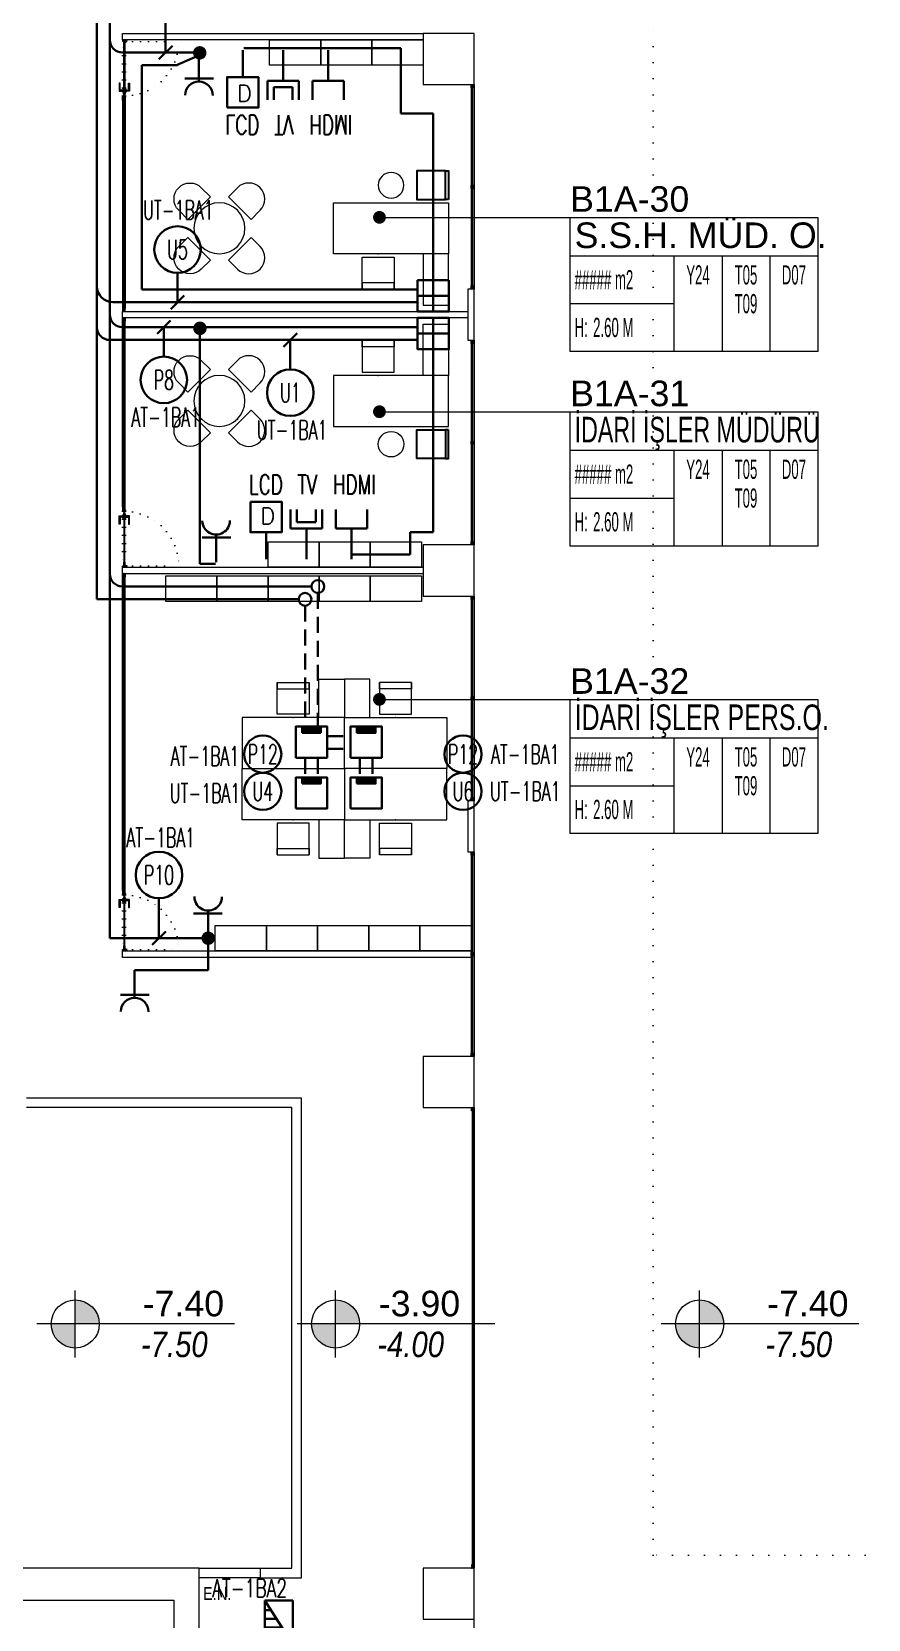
# Model space of a CAD drawing. Header units: metres. Extents: x -13194 to 152406, y -14653 to 29421.
# Drawn here: x 84948 to 86256, y 3200 to 5683 of the extents above; entities that cross this region are included whole.
import ezdxf
from ezdxf.enums import TextEntityAlignment as Align

# ---------------------------------------------------------------- set-up
doc = ezdxf.new("R2010")
doc.units = ezdxf.units.M
doc.header["$LTSCALE"] = 100
doc.header["$MEASUREMENT"] = 0
for name, pattern in [('DASHDOT', [1, 0.5, -0.25, 0, -0.25]), ('DOT2', [0.125, 0, -0.125]), ('DOT5', [0.75, 0, -0.75]), ('HIDDEN', [0.375, 0.25, -0.125])]:
    doc.linetypes.add(name, pattern=pattern)
doc.layers.get('0').update_dxf_attribs({"color": 9, "lineweight": 9})
for name, color, linetype, lineweight in [('0 @ 1', 9, 'Continuous', 9), ('00', 9, 'Continuous', 9), ('01', 9, 'Continuous', 9), ('05', 9, 'Continuous', 9), ('05S', 9, 'Continuous', 9), ('06C', 9, 'Continuous', 9), ('06D', 9, 'Continuous', 9), ('07K', 9, 'Continuous', 9), ('10', 9, 'Continuous', 9), ('11', 9, 'Continuous', 9), ('15', 9, 'Continuous', 9), ('20', 9, 'DOT2', 9), ('21', 9, 'Continuous', 9), ('21_mahal200', 9, 'Continuous', 9), ('E-AYDINLATMA VE PRİZ PANOSU', 7, 'Continuous', 30), ('E-DATA LCD EKRAN', 7, 'Continuous', 30), ('E-DATA PRİZİ (RJ45)', 7, 'Continuous', 30), ('E-DUVARA MONTE PRİZ KUTUSU', 7, 'Continuous', 30), ('E-DÖŞEME (ŞAP İÇİ) PRİZ KUTUSU', 7, 'Continuous', 30), ('E-KABLO', 7, 'Continuous', 30), ('E-LINYE', 7, 'Continuous', 30), ('E-PRİZ', 7, 'Continuous', 30), ('E-UPS PANOSU', 7, 'Continuous', 30), ('E-YAZI', 7, 'Continuous', 30)]:
    doc.layers.add(name, color=color, linetype=linetype, lineweight=lineweight)
doc.styles.add('Arial', font='arial.ttf', dxfattribs={"height": 2.5})
doc.styles.add('E-YAZI', font='txttw.shx')
doc.styles.add('MuuM_TEXT-ITALIC', font='ARIALNI.TTF')
doc.styles.add('MuuM_TEXT-STANDART', font='ARIALN.TTF')
doc.dimstyles.new('MuuM_DIM200', dxfattribs={"dimscale": 20, "dimtxt": 2, "dimasz": 1, "dimexe": 1, "dimexo": 1, "dimgap": 1, "dimtad": 1, "dimdec": 1, "dimrnd": 0.5, "dimdsep": 46, "dimtxsty": 'MuuM_TEXT-STANDART', "dimblk": 'ARCHTICK', "dimcen": 0, "dimdle": 0.15, "dimclrd": 256, "dimclre": 256, "dimclrt": 256, "dimadec": 0, "dimazin": 0, "dimtfac": 5, "dimtdec": 1, "dimtix": 1, "dimtmove": 2, "dimatfit": 3, "dimldrblk": 'DOT', "dimfxl": 3, "dimfxlon": 1, "dimtolj": 1, "dimlwd": -1, "dimlwe": -1, "dimarcsym": 0})
pattern_1 = [(225, (-604.72494, -2171.82614), (-0.0883883476, 0.0883883476), []), (135, (-604.72494, -2171.82614), (0.0883883476, 0.0883883476), [])]

# ---------------------------------------------------------------- blocks, each defined once
blk = doc.blocks.new('10_DUVARA MONTE PRİZ KUTUSU')
at = {"layer": 'E-DUVARA MONTE PRİZ KUTUSU', "color": 4}
for p, q in [((24.5, 0), (-24.5, 0)), ((0, 24.5), (0, -24.5))]:
    blk.add_line(p, q, dxfattribs=at)
blk.add_lwpolyline([(-24.5, -24.5), (24.5, -24.5), (24.5, 24.5), (-24.5, 24.5)], close=True, dxfattribs=at)
blk = doc.blocks.new('100_PRİZ')
at = {"layer": 'E-PRİZ', "color": 4}
for p, q in [((-1.22, 2.14), (1.28, 2.14)), ((0, 2.4), (0, 0))]:
    blk.add_line(p, q, dxfattribs=at)
blk.add_arc((0, 3.6), 1.2, 180.7551, 0.7551, dxfattribs=at)
blk = doc.blocks.new('10_DÖŞEME (ŞAP İÇİ) PRİZ KUTUSU')
at = {"layer": 'E-DÖŞEME (ŞAP İÇİ) PRİZ KUTUSU'}
blk.add_hatch(color=5, dxfattribs=at).paths.add_polyline_path([(0.73, 0.22), (0.73, 0.71), (-0.73, 0.71), (-0.73, 0.22)])
at = {"layer": 'E-DÖŞEME (ŞAP İÇİ) PRİZ KUTUSU', "color": 5}
for points in [[(1.22, 2.66), (1.22, 0.22), (-1.22, 0.22), (-1.22, 2.66)], [(0.73, 0.71), (0.73, 0.22), (-0.73, 0.22), (-0.73, 0.71)]]:
    blk.add_lwpolyline(points, close=True, dxfattribs=at)
blk = doc.blocks.new('100_UPS PANOSU')
at = {"layer": 'E-UPS PANOSU', "color": 4}
for p, q in [((-3.07, 3.95), (3.07, 3.95)), ((-3.07, 0), (-3.07, 3.95)), ((3.07, 0), (-3.07, 3.95)), ((-1.87, 0), (-1.87, 3.18)), ((-0.67, 0), (-0.67, 2.41)), ((3.07, 3.95), (3.07, 0)), ((3.07, 0), (-3.07, 0)), ((0.53, 0), (0.53, 1.63)), ((1.73, 0), (1.73, 0.86))]:
    blk.add_line(p, q, dxfattribs=at)
blk = doc.blocks.new('E-LCD+TV+HDMI')
at = {"layer": 'E-DATA PRİZİ (RJ45)', "color": 1}
for p, q in [((-24.6, 77.5), (-24.6, 48)), ((-14.7, 77.5), (-14.7, 57.8)), ((14.7, 77.5), (14.7, 57.8)), ((24.6, 77.5), (24.6, 48)), ((46.1, 77.5), (46.1, 48)), ((95.2, 77.5), (95.2, 48)), ((-14.7, 57.8), (14.7, 57.8)), ((-63, 0), (-63, 42)), ((-24.6, 48), (24.6, 48)), ((0, 48), (0, 0)), ((46.1, 48), (95.2, 48)), ((70.6, 48), (70.6, 0))]:
    blk.add_line(p, q, dxfattribs=at)
blk.add_lwpolyline([(-87.6, 89.6), (-38.5, 89.6), (-38.5, 42), (-87.6, 42)], close=True, dxfattribs=at)
at = {"layer": 'E-DATA PRİZİ (RJ45)', "color": 1, "style": 'E-YAZI'}
blk.add_text('D', height=25.6, dxfattribs=at).set_placement((-71.8, 54.6))
at = {"layer": 'E-YAZI', "color": 1, "style": 'E-YAZI', "width": 0.7}
for s, p in [('LCD', (-90, 101.6)), ('TV', (-14, 101.6)), ('HDMI', (41.2, 101.6))]:
    blk.add_text(s, height=30, dxfattribs=at).set_placement(p)
blk = doc.blocks.new('p-kolon_80x80')
blk.add_lwpolyline([(-40, -40), (40, -40), (40, 40), (-40, 40)], close=True)
blk = doc.blocks.new('1.Bod.Ara.Sitatik Elk')
at = {"layer": '01'}
blk.add_lwpolyline([(900, -5950), (900, -5950), (900, -5950), (900, -5400), (1170, -5400), (1170, -5950), (1170, -5950), (1170, -5950), (1210, -5950), (1210, -5350), (860, -5350), (860, -5950), (900, -5950)], dxfattribs=at)
for p in [(1600, -2990), (1600, -3790), (1600, -4590), (1600, -5390)]:
    blk.add_blockref('p-kolon_80x80', p, dxfattribs=at)
blk = doc.blocks.new('prf-10x10')
blk.add_lwpolyline([(-5, -5), (5, -5), (5, 5), (-5, 5)], close=True)
at = {"color": 255}
blk.add_solid([(-5, -5), (5, -5), (-5, 5), (5, 5)], dxfattribs=at)
at = {"layer": '10'}
blk.add_point((0, 0), dxfattribs=at)
blk = doc.blocks.new('p-dog-ser-315')
at = {"layer": '06D'}
for points in [[(-5, 315), (-5, 0)], [(0, 315), (0, 0)]]:
    blk.add_lwpolyline(points, dxfattribs=at)
at = {"layer": '15'}
blk.add_lwpolyline([(-2.5, 315), (-2.5, 0)], dxfattribs=at)
at = {"layer": '10', "xscale": -0.5, "yscale": 0.5, "rotation": 270}
for p in [(-2.5, 317.5), (-2.5, 160), (-2.5, 2.5)]:
    blk.add_blockref('prf-10x10', p, dxfattribs=at)
blk = doc.blocks.new('_ArchTick')
at = {"color": 0, "linetype": 'ByBlock', "const_width": 0.15}
blk.add_lwpolyline([(-0.5, -0.5), (0.5, 0.5)], dxfattribs=at)
blk = doc.blocks.new('_Dot')
at = {"color": 0, "linetype": 'ByBlock', "lineweight": -2}
blk.add_line((-0.5, 0), (-1, 0), dxfattribs=at)
at = {"color": 0, "linetype": 'ByBlock', "const_width": 0.5}
blk.add_lwpolyline([(-0.25, 0, 1), (0.25, 0, 1)], format="xyb", close=True, dxfattribs=at)
blk = doc.blocks.new('0_roomno2')
blk.add_lwpolyline([(19.38, -10.5), (0, -10.5), (0, 0), (19.38, 0)], close=True)
for points in [[(0, -3), (19.38, -3)], [(8.12, -3), (8.12, -10.5)], [(11.88, -3), (11.88, -10.5)], [(15.62, -3), (15.62, -10.5)], [(0, -6.75), (8.12, -6.75)]]:
    blk.add_lwpolyline(points)
at = {"style": 'MuuM_TEXT-STANDART', "width": 0.6}
blk.add_text('H:', height=1.5, dxfattribs=at).set_placement((0.35, -8.61), align=Align.MIDDLE_LEFT)
at = {"style": 'Arial'}
blk.add_attdef('ODANO', (0, 1.17), '', height=2, dxfattribs=at)
blk.add_attdef('MEKANADI', text='', height=2, dxfattribs=at).set_placement((0.35, -3), align=Align.BOTTOM_LEFT)
at = {"style": 'MuuM_TEXT-STANDART', "width": 0.6}
for tag, p in [('M2', (0.35, -4.88)), ('TEMIZTAVANYUKSEKLIGI', (1.8, -8.61))]:
    blk.add_attdef(tag, text='', height=1.5, dxfattribs=at).set_placement(p, align=Align.MIDDLE_LEFT)
for tag, p in [('YER01', (10, -4.5)), ('TAVAN01', (13.75, -4.5)), ('DUVAR01', (17.5, -4.5)), ('YER02', (10, -6.75)), ('TAVAN02', (13.75, -6.75)), ('DUVAR02', (17.5, -6.75)), ('YER03', (10, -9)), ('TAVAN03', (13.75, -9)), ('DUVAR03', (17.5, -9))]:
    blk.add_attdef(tag, text='', height=1.5, dxfattribs=at).set_placement(p, align=Align.MIDDLE_CENTER)
blk = doc.blocks.new('m-vw-sandalye-02')
at = {"lineweight": -3, "ltscale": 0.5}
for points in [[(-22.5, 0), (-22.5, -5), (22.5, -5), (22.5, 0)], [(-22.5, -5), (22.5, -5), (22.5, -50), (-22.5, -50)]]:
    blk.add_lwpolyline(points, close=True, dxfattribs=at)
blk = doc.blocks.new('p-sandalye-03')
for points in [[(-5, -25.1), (-5, 24.9), (-55, 24.9), (-55, -25.1), (-5, -25.1)], [(-55, 24.9), (-45, 24.9), (-45, -25.1), (-55, -25.1)]]:
    blk.add_lwpolyline(points)
blk.add_point((0, -0.1))
blk = doc.blocks.new('p-ofis modülü-02-s')
blk.add_lwpolyline([(-182, -2), (-102, -2), (-102, -182), (-182, -182)], close=True)
blk.add_lwpolyline([(-102, -2), (-102, -42), (-22, -42), (-22, -2), (-102, -2)])
at = {"xscale": -0.9999999999999998, "rotation": 359.9999999981877}
blk.add_blockref('p-sandalye-03', (-102, -112), dxfattribs=at)
blk = doc.blocks.new('gr-p-birim')
blk.add_lwpolyline([(-0.5, -0.5), (0.5, -0.5), (0.5, 0.5), (-0.5, 0.5)], close=True)
blk = doc.blocks.new('p-sandalye-01')
blk.add_lwpolyline([(-5, -25), (-5, -25), (-25, -25, -1), (-25, 25), (-5, 25), (-5, 25)], format="xyb", close=True)
blk.add_point((0, 0.1))
blk = doc.blocks.new('p-masa-yuvarlak-4lü')
blk.add_circle((0.1, 0.1), 39.9)
at = {"rotation": 270}
blk.add_blockref('p-sandalye-01', (0, 40), dxfattribs=at)
blk.add_blockref('p-sandalye-01', (-40, 0))
at = {"xscale": -1}
blk.add_blockref('p-sandalye-01', (40, 0), dxfattribs=at)
at = {"xscale": -1, "rotation": 270}
blk.add_blockref('p-sandalye-01', (0, -40), dxfattribs=at)
blk = doc.blocks.new('p-sehpa')
at = {"layer": '05'}
blk.add_circle((0, 0), 20, dxfattribs=at)
blk = doc.blocks.new('0_elevationtarget-p-bk')
h = blk.add_hatch(color=250)
h.paths.add_polyline_path([(1.88, 0, 0.414214), (0, 1.88), (0, 0)])
h.paths.add_polyline_path([(0, 0), (-1.88, 0, 0.414214), (0, -1.88)])
blk.add_line((0, -2.62), (0, 2.62))
blk.add_lwpolyline([(12.45, 0), (-3, 0)])
blk.add_circle((0, 0), 1.88)
at = {"style": 'Arial'}
blk.add_attdef('BITMISKOT', text='', height=2, dxfattribs=at).set_placement((4.5, 0), align=Align.BOTTOM_LEFT)
at = {"style": 'MuuM_TEXT-ITALIC'}
blk.add_attdef('FINISHINGFLOORLEVEL', text='', height=2, dxfattribs=at).set_placement((4.5, -0.59), align=Align.TOP_LEFT)
blk = doc.blocks.new('m-calisma unitesi 02')
at = {"ltscale": 0.5}
blk.add_lwpolyline([(-160, 140), (-160, 80), (-120, 80), (-120, 140)], close=True, dxfattribs=at)
blk.add_lwpolyline([(0, 80), (0, 0), (-160, 0), (-160, 80)], close=True)
at = {"linetype": 'DOT5'}
blk.add_lwpolyline([(-160, 80), (-160, 80)], dxfattribs=at)
at = {"rotation": 270}
blk.add_blockref('p-sandalye-03', (-80, 80), dxfattribs=at)
blk = doc.blocks.new('g-kapı kolu-p')
at = {"layer": '05S'}
h = blk.add_hatch(color=256, dxfattribs=at)
h.paths.add_polyline_path([(-1, 8.2), (11.8, 8.2), (11.8, 6.3), (0.9, 6.3), (0.9, 2.4), (-1, 2.4)])
h.paths.add_polyline_path([(-2.7, 2.4), (2.7, 2.4), (2.7, 1.5), (-2.7, 1.5)])
h.paths.add_polyline_path([(-5, 1.5), (5, 1.5), (5, 0.5), (-5, 0.5)])
h.paths.add_polyline_path([(-5, -0.5), (5, -0.5), (5, -1.5), (-5, -1.5)])
h.paths.add_polyline_path([(-2.7, -1.5), (2.7, -1.5), (2.7, -2.4), (-2.7, -2.4)])
h.paths.add_polyline_path([(-1, -2.4), (0.9, -2.4), (0.9, -6.3), (11.8, -6.3), (11.8, -8.2), (-1, -8.2)])
for points in [[(-5, 0.5), (5, 0.5), (5, 1.5), (-5, 1.5)], [(-2.7, 1.5), (2.7, 1.5), (2.7, 2.4), (-2.7, 2.4)], [(-5, -1.5), (5, -1.5), (5, -0.5), (-5, -0.5)], [(-2.7, -1.5), (2.7, -1.5), (2.7, -2.4), (-2.7, -2.4)]]:
    blk.add_lwpolyline(points, close=True)
for points in [[(11.8, 8.2), (-1, 8.2), (-1, 2.4), (0.9, 2.4), (0.9, 6.3), (11.8, 6.3), (11.8, 8.2)], [(11.8, -8.2), (-1, -8.2), (-1, -2.4), (0.9, -2.4), (0.9, -6.3), (11.8, -6.3), (11.8, -8.2)]]:
    blk.add_lwpolyline(points)
blk = doc.blocks.new('k-cambölme-kapı-p')
at = {"layer": '10'}
h = blk.add_hatch(dxfattribs=at)
h.set_pattern_fill('NET', color=256, angle=135, style=0)
h.set_pattern_definition([(135, (3753.7029, 560.85184), (-0.0883883476, -0.0883883476), []), (225, (3753.7029, 560.85184), (0.0883883476, -0.0883883476), [])])
h.paths.add_polyline_path([(2.1, -0.1), (2.1, 0), (2.1, 0), (2, 0.1), (2, 0.1), (2, 0.1), (2, 0.1), (2, -0.3), (1.9, -0.3), (1.9, -0.4), (1.9, -0.5), (1.7, -0.5), (1.8, -0.3), (1.7, -0.3), (1.5, -0.5), (1.4, -0.5), (1.6, -0.3), (1.6, -0.3), (1.5, -0.3), (1.3, -0.4), (1.3, -0.4), (1.3, -0.5), (1.3, -0.5), (1.3, -0.6), (1.3, -0.3), (1.3, -0.3), (1.2, -0.3), (1.2, -0.5), (1.2, -0.6), (1.2, -0.6), (1.3, -0.6), (3.5, -0.6), (3.5, -0.6), (3.4, -0.4), (3.4, -0.3), (3.4, -0.2), (3.4, -0.2), (3.4, -0.2), (2.7, -0.2), (2.7, -0.2), (2.9, -0.2, -1), (2.9, -0.2)])
h.paths.add_polyline_path([(2, -0.2), (2.1, -0.2), (2.1, -0.2), (2.1, -0.2), (2.1, -0.3), (2.9, -0.3), (2.9, -0.3), (2.6, -0.3), (2.5, -0.3), (2.5, -0.3), (2.5, -0.3), (2.5, -0.3), (2.5, -0.3), (2.4, -0.3), (2.4, -0.3), (2.1, -0.3), (2, -0.1), (2, -0.1), (2, -0.1)], flags=16)
h.paths.add_polyline_path([(2.4, -0.3), (2.5, -0.5), (2.1, -0.5), (2.1, -0.3)], flags=16)
h.paths.add_polyline_path([(2.6, -0.3), (2.9, -0.3), (2.9, -0.3), (3.3, -0.3, 0.166992), (3.3, -0.5), (2.7, -0.5), (2.6, -0.4)], flags=16)
h.paths.add_polyline_path([(3, -0.2), (3, -0.2), (3.3, -0.2, 0.10606), (3.3, -0.3), (3, -0.3)], flags=16)
h = blk.add_hatch(dxfattribs=at)
h.set_pattern_fill('NET', color=256, angle=135, style=0)
h.set_pattern_definition([(45, (474.94443, 2280.71206), (0.0883883476, -0.0883883476), []), (315, (474.94443, 2280.71206), (-0.0883883476, -0.0883883476), [])])
h.paths.add_polyline_path([(87.3, -0.2), (87.3, -0.2), (87.1, -0.2, 1), (87.1, -0.2), (87.9, -0.2), (87.9, 0), (87.9, 0), (88, 0.1), (88, 0.1), (88, 0.1), (88, -0.3), (88.1, -0.3), (88.1, -0.4), (88.1, -0.5), (88.3, -0.5), (88.2, -0.3), (88.3, -0.3), (88.5, -0.5), (88.6, -0.5), (88.4, -0.3), (88.4, -0.3), (88.5, -0.3), (88.7, -0.4), (88.7, -0.4), (88.7, -0.5), (88.7, -0.5), (88.7, -0.6), (88.7, -0.3), (88.7, -0.3), (88.8, -0.3), (88.8, -0.5), (88.8, -0.6), (88.8, -0.6), (88.7, -0.6), (86.5, -0.6), (86.5, -0.6), (86.6, -0.4), (86.6, -0.3), (86.6, -0.2), (86.6, -0.2), (86.6, -0.2)])
h.paths.add_polyline_path([(87.3, -0.5), (87.4, -0.4), (87.4, -0.3), (87.1, -0.3), (87.1, -0.3), (87, -0.3), (87, -0.3), (87, -0.2), (87, -0.2), (86.7, -0.2, -0.292264), (86.7, -0.5)], flags=16)
h.paths.add_polyline_path([(87.5, -0.5), (87.6, -0.5), (87.5, -0.4)], flags=16)
h.paths.add_polyline_path([(87.6, -0.4), (87.7, -0.5), (87.9, -0.5), (87.9, -0.3), (87.6, -0.3)], flags=16)
h.paths.add_polyline_path([(87.6, -0.5), (87.7, -0.6), (87.7, -0.5)], flags=16)
for points in [[(2, -0.3), (2, 2.1), (2.1, 2.1), (2.1, 2.3, 0.414214), (1.9, 2.4), (0.1, 2.4, 0.414214), (0, 2.4), (0, -2.4, 0.414214), (0.1, -2.4), (2.1, -2.4), (2.1, -2.3), (2.1, -2.2), (2.1, -2.2), (2.1, -2.2), (2.1, -2.2), (2.1, -2.2), (2.1, -0.9)], [(88, -0.3), (88, 2.1), (87.9, 2.1), (87.9, 2.3, -0.414214), (88.1, 2.4), (89.9, 2.4, -0.414214), (90, 2.4), (90, -2.4, -0.414214), (89.9, -2.4), (87.9, -2.4), (87.9, -2.3), (87.9, -2.2), (87.9, -2.2), (87.9, -2.2), (87.9, -2.2), (87.9, -2.2), (87.9, -0.9)], [(1.5, -0.3), (1.3, -0.4), (1.3, -0.4), (1.3, -0.5), (1.3, -0.5), (1.3, -0.6), (1.3, -0.3), (1.3, -0.3), (1.2, -0.3), (1.2, -0.5), (1.2, -0.6), (1.2, -0.6), (1.3, -0.6), (3.5, -0.6), (3.5, -0.6), (3.4, -0.4), (3.4, -0.3), (3.4, -0.2), (3.4, -0.2), (3.4, -0.2), (2.7, -0.2), (2.7, -0.2), (2.9, -0.2, -1), (2.9, -0.2, -1)], [(88.5, -0.3), (88.7, -0.4), (88.7, -0.4), (88.7, -0.5), (88.7, -0.5), (88.7, -0.6), (88.7, -0.3), (88.7, -0.3), (88.8, -0.3), (88.8, -0.5), (88.8, -0.6), (88.8, -0.6), (88.7, -0.6), (86.5, -0.6), (86.5, -0.6), (86.6, -0.4), (86.6, -0.3), (86.6, -0.2), (86.6, -0.2), (86.6, -0.2), (87.3, -0.2), (87.3, -0.2), (87.1, -0.2, 1), (87.1, -0.2, 1)], [(86.7, -0.5), (87.3, -0.5), (87.4, -0.4), (87.4, -0.3), (87.1, -0.3), (87.1, -0.3), (87, -0.3), (87, -0.3), (87, -0.2), (87, -0.2), (86.7, -0.2, 1)]]:
    blk.add_lwpolyline(points, format="xyb", dxfattribs=at)
at = {"layer": '10', "linetype": 'DASHDOT', "ltscale": 0.05}
for points in [[(3.2, 3.6), (0.2, 3.6)], [(1.7, 2.1), (1.7, 4.9)], [(6.1, 1.4), (6.1, -0.5)]]:
    blk.add_lwpolyline(points, dxfattribs=at)
at = {"layer": '10'}
for points in [[(1.8, 2.3), (0.2, 2.3), (0.2, 2), (0.4, 2), (0.4, 1.9), (0.2, 1.9), (0.2, 1.2), (0.4, 1.2), (0.4, -0.4), (0.2, -0.4), (0.2, -1.2), (0.4, -1.2), (0.4, -1.4), (0.2, -1.4), (0.2, -2.2), (1.8, -2.2), (1.8, -1.7), (1.6, -1.7), (1.6, -1.6), (1.8, -1.6), (1.8, -1.4), (1.6, -1.4), (1.6, -1.2), (1.7, -1.2), (1.7, -0.8), (1.1, -0.8), (1.1, -0.1), (1.5, -0.1), (1.5, 1.9), (1.6, 2), (1.8, 2), (1.8, 2.3)], [(0.7, 3.6), (0.7, 2.4)], [(0.7, 2.3), (0.7, -0.2), (1.1, -0.2)], [(1.1, 2.4), (1.1, 2.9)], [(1.1, -0.1), (1.1, 2.3)], [(1.5, 1.9), (1.1, 1.9)], [(1.2, 1.9), (1.2, -0.1)], [(2.9, -0.2), (2.1, -0.1), (2.1, 0), (2.1, 0), (2, 0.1), (2, 0.1), (2, 0.1), (2, 0.1)], [(3.8, 0.9), (2.6, 3.2)], [(4.1, 1.3), (2.7, 4)], [(8.1, 0.9), (8.1, 1.3), (4.1, 1.3)], [(5.3, 0.9), (5.3, -0.2)], [(5.5, 1.3), (5.8, 1), (5.8, 0.9)], [(5.6, 0.9), (5.6, -0.2)], [(6.8, 1.3), (6.5, 1), (6.5, 0.9)], [(6.7, 0.9), (6.7, -0.2)], [(7, 0.9), (7, -0.2)], [(87.1, -0.2), (87.9, -0.2), (87.9, 0), (87.9, 0), (88, 0.1), (88, 0.1), (88, 0.1)], [(88.2, 2.3), (89.8, 2.3), (89.8, 2), (89.6, 2), (89.6, 1.9), (89.8, 1.9), (89.8, 1.2), (89.6, 1.2), (89.6, -0.4), (89.8, -0.4), (89.8, -1.2), (89.6, -1.2), (89.6, -1.4), (89.8, -1.4), (89.8, -2.2), (88.2, -2.2), (88.2, -1.7), (88.4, -1.7), (88.4, -1.6), (88.2, -1.6), (88.2, -1.4), (88.4, -1.4), (88.4, -1.2), (88.3, -1.2), (88.3, -0.8), (88.9, -0.8), (88.9, -0.1), (88.5, -0.1), (88.5, 1.9), (88.4, 2), (88.2, 2), (88.2, 2.3)], [(2.1, -0.9), (3.6, -0.9), (3.6, -0.6), (1.2, -0.6), (1.2, -0.3), (2, -0.3)], [(1.6, -0.3), (1.6, -0.3), (1.4, -0.5), (1.5, -0.5), (1.7, -0.3)], [(1.8, -0.3), (1.7, -0.5), (1.9, -0.5), (1.9, -0.4), (1.9, -0.3)], [(3.3, -0.5), (2.7, -0.5), (2.6, -0.4), (2.6, -0.3), (2.9, -0.3), (2.9, -0.3)], [(3.3, -0.3), (3.3, -0.3), (2.9, -0.3)], [(3, -0.3), (3, -0.2), (3, -0.2), (3.3, -0.2)], [(3, -0.3), (3.3, -0.3), (3.3, -0.3)], [(4.1, -0.2), (4.1, -0.5), (8.1, -0.5)], [(8.1, -0.5), (8.1, -0.2)], [(87.9, -0.9), (86.4, -0.9), (86.4, -0.6), (88.8, -0.6), (88.8, -0.3), (88, -0.3)], [(87.6, -0.5), (87.5, -0.4), (87.5, -0.5), (87.6, -0.5)], [(88.2, -0.3), (88.3, -0.5), (88.1, -0.5), (88.1, -0.4), (88.1, -0.3)], [(88.4, -0.3), (88.4, -0.3), (88.6, -0.5), (88.5, -0.5), (88.3, -0.3)]]:
    blk.add_lwpolyline(points, dxfattribs=at)
for points in [[(2, -0.1), (2, -0.1), (2, -0.2), (2.1, -0.2), (2.1, -0.2), (2.1, -0.2), (2.1, -0.3), (2.9, -0.3), (2.9, -0.3), (2.6, -0.3), (2.5, -0.3), (2.5, -0.3), (2.5, -0.3), (2.5, -0.3), (2.5, -0.3), (2.4, -0.3), (2.4, -0.3), (2.1, -0.3), (2, -0.1)], [(2.1, -0.5), (2.1, -0.3), (2.4, -0.3), (2.5, -0.5), (2.5, -0.5)], [(87.9, -0.5), (87.9, -0.3), (87.6, -0.3), (87.6, -0.4), (87.7, -0.5)], [(87.6, -0.5), (87.7, -0.5), (87.7, -0.6)]]:
    blk.add_lwpolyline(points, close=True, dxfattribs=at)
blk.add_circle((1.7, 3.7), 1.02, dxfattribs=at)
for centre, start, end in [((3.6, -0.4), 148.8979, 173.1144), ((3.6, -0.4), 176.143, 214.0649), ((86.4, -0.4), 325.9351, 31.1021)]:
    blk.add_arc(centre, 0.322, start, end, dxfattribs=at)
at = {"layer": '15', "linetype": 'DOT2'}
blk.add_lwpolyline([(2.5, 0.4), (2.5, 85.4)], dxfattribs=at)
at = {"layer": '15'}
blk.add_lwpolyline([(2.6, 0.9), (87.4, 0.9), (87.5, 0.8), (87.5, -0.1), (87.4, -0.2), (2.6, -0.2), (2.6, -0.2), (2.5, -0.1), (2.5, 0.8), (2.6, 0.9)], dxfattribs=at)
at = {"layer": '15', "linetype": 'DOT2'}
blk.add_arc((2.5, 0.4), 85, 0, 90, dxfattribs=at)
at = {"layer": '20'}
for p, q in [((87.9, 2.4), (2.1, 2.4)), ((87.9, 2.1), (2.1, 2.1)), ((87.9, -2.2), (2.1, -2.2)), ((87.9, -2.4), (2.1, -2.4))]:
    blk.add_line(p, q, dxfattribs=at)
at = {"layer": '06C', "xscale": -1}
blk.add_blockref('g-kapı kolu-p', (79.6, 0.4), dxfattribs=at)
blk = doc.blocks.new('p-strahle-alüminyumdoğramaprofili')
at = {"layer": '10'}
h = blk.add_hatch(dxfattribs=at)
h.set_pattern_fill('NET', color=256, angle=315, style=0)
h.set_pattern_definition(pattern_1)
h.paths.add_polyline_path([(-4.6, 2.6), (-4.7, 2.6), (-4.7, 2.8), (-4.7, 2.8), (-4.7, 2.8), (-4.7, 2.9), (-5, 2.9), (-5, 2.8), (-4.9, 2.8), (-5, 2.6), (-5.1, 2.7), (-5.2, 2.3), (-5.1, 2.3), (-5.1, 2.3), (-5, 2.5, 0.2599), (-4.9, 2.3), (-4.7, 2.3, 0.382682)])
h.paths.add_polyline_path([(-4.9, 2.5), (-4.7, 2.5, -2.16717)], flags=16)
h = blk.add_hatch(dxfattribs=at)
h.set_pattern_fill('NET', color=256, angle=315, style=0)
h.set_pattern_definition(pattern_1)
h.paths.add_polyline_path([(-4.6, 0.9), (-4.7, 0.9), (-4.7, 0.8), (-4.7, 0.7), (-4.7, 0.7), (-4.7, 0.6), (-5, 0.6), (-5, 0.7), (-4.9, 0.7), (-5, 0.9), (-5.1, 0.9), (-5.2, 1.2), (-5.1, 1.2), (-5.1, 1.2), (-5, 1, -0.2599), (-4.9, 1.2), (-4.7, 1.2, -0.382682)])
h.paths.add_polyline_path([(-4.9, 1), (-4.7, 1, 2.16717)], flags=16)
h = blk.add_hatch(dxfattribs=at)
h.set_pattern_fill('NET', color=256, angle=315, style=0)
h.set_pattern_definition([(225, (-608.45214, -2173.53612), (-0.0883883476, 0.0883883476), []), (135, (-608.45214, -2173.53612), (0.0883883476, 0.0883883476), [])])
h.paths.add_polyline_path([(-3.5, 2.3), (-3.5, 2.6), (-4.5, 2.6), (-4.5, 2.3)])
h = blk.add_hatch(dxfattribs=at)
h.set_pattern_fill('NET', color=256, angle=315, style=0)
h.set_pattern_definition([(225, (-608.45214, -2180.04526), (-0.0883883476, 0.0883883476), []), (135, (-608.45214, -2180.04526), (0.0883883476, 0.0883883476), [])])
h.paths.add_polyline_path([(-3.5, 0.9), (-3.5, 1.2), (-4.5, 1.2), (-4.5, 0.9)])
h = blk.add_hatch(dxfattribs=at)
h.set_pattern_fill('NET', color=256, angle=315, style=0)
h.set_pattern_definition([(225, (-629.50454, -2177.58922), (-0.0883883476, 0.0883883476), []), (135, (-629.50454, -2177.58922), (0.0883883476, 0.0883883476), [])])
h.paths.add_polyline_path([(0, 0.7), (0, 1.7), (-0.2, 1.7), (-0.2, 0.7)])
for points in [[(-5.1, 2.7), (-5.2, 2.3)], [(-5.1, 0.9), (-5.2, 1.2)], [(-4.9, 3.6), (-4.9, 3.2), (-4.6, 3.2), (-4.6, 2.9), (-4.5, 2.9), (-4.6, 2.6), (-4.7, 2.6), (-4.7, 2.8), (-4.7, 2.8), (-4.7, 2.8), (-4.7, 3), (-5, 3), (-5, 2.8), (-4.9, 2.8), (-5, 2.6), (-5.1, 2.7), (-5.1, 3.8), (-0.1, 3.8)], [(-5, 2.5), (-5.1, 2.3), (-5.1, 2.3)], [(-5, 1), (-5.1, 1.2), (-5.1, 1.2)], [(-4.7, 2.9), (-5, 2.9)], [(-4.7, 0.6), (-5, 0.6)], [(-2.8, 0.2), (-2.7, 0.2), (-2.7, 0), (-4.9, 0), (-4.9, 0.2), (-4.6, 0.2), (-4.6, 0.7), (-2.7, 0.7)], [(-4.5, 2.9), (-4.5, 2.9), (-4.5, 2.3)], [(-4.5, 0.9), (-4.5, 0.9), (-4.5, 1.3)], [(-3.5, 2.3), (-3.5, 2.6)], [(-3.5, 1.3), (-3.5, 0.9)], [(-2.1, 0.9), (-2.1, 2.6)], [(-0.2, 0.7), (0, 0.7), (0, 1.7)], [(-0.2, 1.7), (0, 1.7)]]:
    blk.add_lwpolyline(points, dxfattribs=at)
for points in [[(-0.2, 2.7), (-0.2, 2.2), (0, 2.2), (0, 2.1), (-0.2, 2.1), (-0.2, 0.4), (0, 0.4), (0, 0), (-0.1, 0), (-0.1, -0.2), (-5.1, -0.2), (-5.1, 0.9), (-5, 0.9), (-4.9, 0.7), (-5, 0.7), (-5, 0.3), (-4.7, 0.3), (-4.7, 0.9), (-4.6, 0.9), (-4.5, 0.9), (-1.3, 0.9), (-1.2, 1.2), (-0.9, 1.2), (-0.9, 0.6), (-0.6, 0.6), (-0.6, 2.7)], [(-2, 0.8), (-1.4, 0.8), (-1.4, 0.1), (-1.3, 0), (-1.3, 0), (-2.1, 0), (-2.1, 0.1), (-2, 0.2)]]:
    blk.add_lwpolyline(points, close=True, dxfattribs=at)
for points in [[(-0.6, 3.3), (-0.6, 3.6), (-4.9, 3.6), (-4.9, 3.6, 0.561743), (-5, 3.7, 0.595966), (-4.9, 3.6, -2.204878)], [(-4.7, 2.5), (-4.9, 2.5, 1)], [(-4.7, 1), (-4.9, 1, -1)], [(-4.6, 2.9), (-4.5, 3.4, -0.833203), (-4.2, 3.4, -0.447088)], [(-4.5, 2.6), (-1.2, 2.6, -0.414214), (-0.9, 2.2), (-0.9, 1.2)], [(-4.2, 3.4), (-4.2, 3, 0.414214), (-4.1, 2.9), (-0.8, 2.9), (-0.8, 3.6)], [(-2.7, 0.7), (-2.7, 0.3), (-2.8, 0.3, 1), (-2.8, 0.2, -1)], [(-0.1, 3.8), (-0.1, 3.6), (-0.5, 3.6), (-0.5, 3.1, -1), (-0.7, 3.1)], [(-0.7, 3.1, -0.305404), (-0.6, 3.3, -5.773092)]]:
    blk.add_lwpolyline(points, format="xyb", dxfattribs=at)
for centre, radius, start, end in [((-4.7, 2.5), 0.253, 168.6676, 234.1258), ((-4.7, 1.1), 0.253, 125.8742, 191.3324), ((-4.8, 2.4), 0.125, 139.5402, 40.4598), ((-4.8, 1.1), 0.125, 319.5402, 220.4598), ((-4.8, 2.5), 0.273, 305.9738, 36.4289), ((-4.8, 1), 0.273, 323.5711, 54.0262)]:
    blk.add_arc(centre, radius, start, end, dxfattribs=at)
blk = doc.blocks.new('*U384')
at = {"layer": '06D'}
for points in [[(5, 4), (495, 4)], [(5, 0), (495, 0)]]:
    blk.add_lwpolyline(points, dxfattribs=at)
at = {"layer": '15'}
for points in [[(2, 2.5), (498, 2.5)], [(498, 1.5), (2, 1.5)]]:
    blk.add_lwpolyline(points, dxfattribs=at)
at = {"layer": '0 @ 1', "linetype": 'Continuous', "xscale": -1}
blk.add_blockref('p-strahle-alüminyumdoğramaprofili', (-0.1, 0.2), dxfattribs=at)
at = {"layer": '0 @ 1', "linetype": 'Continuous'}
blk.add_blockref('p-strahle-alüminyumdoğramaprofili', (500.1, 0.2), dxfattribs=at)
blk = doc.blocks.new('*U385')
at = {"layer": '06D'}
for points in [[(5, 4), (295.1, 4)], [(5, 0), (295.1, 0)]]:
    blk.add_lwpolyline(points, dxfattribs=at)
at = {"layer": '15'}
for points in [[(2, 2.5), (298.1, 2.5)], [(298.1, 1.5), (2, 1.5)]]:
    blk.add_lwpolyline(points, dxfattribs=at)
at = {"layer": '0 @ 1', "linetype": 'Continuous', "xscale": -1}
blk.add_blockref('p-strahle-alüminyumdoğramaprofili', (-0.1, 0.2), dxfattribs=at)
at = {"layer": '0 @ 1', "linetype": 'Continuous'}
blk.add_blockref('p-strahle-alüminyumdoğramaprofili', (300.2, 0.2), dxfattribs=at)
blk = doc.blocks.new('*U386')
at = {"layer": '06D'}
for points in [[(5, 4), (330.1, 4)], [(5, 0), (330.1, 0)]]:
    blk.add_lwpolyline(points, dxfattribs=at)
at = {"layer": '15'}
for points in [[(2, 2.5), (333.1, 2.5)], [(333.1, 1.5), (2, 1.5)]]:
    blk.add_lwpolyline(points, dxfattribs=at)
at = {"layer": '0 @ 1', "linetype": 'Continuous', "xscale": -1}
blk.add_blockref('p-strahle-alüminyumdoğramaprofili', (-0.1, 0.2), dxfattribs=at)
at = {"layer": '0 @ 1', "linetype": 'Continuous'}
blk.add_blockref('p-strahle-alüminyumdoğramaprofili', (335.2, 0.2), dxfattribs=at)
blk = doc.blocks.new('1.Bod.Ara.Mimari Elk')
at = {"layer": '00'}
blk.add_line((1640, -6310), (1640, -5430), dxfattribs=at)
for points in [[(1305, -5365), (1370, -5365), (1370, -4615), (940, -4615)], [(1305, -5350), (1355, -5350), (1355, -4630), (940, -4630)]]:
    blk.add_lwpolyline(points, dxfattribs=at)
blk.add_lwpolyline([(1210, -5350), (1305, -5350), (1305, -5365), (1210, -5365)], close=True, dxfattribs=at)
at = {"layer": '06D'}
for points in [[(1640, -4630), (1640, -5350)], [(1640, -5345.04), (1640, -4634.56)]]:
    blk.add_lwpolyline(points, dxfattribs=at)
at = {"layer": '11'}
for points in [[(1090, -2950), (1560, -2950), (1560, -2960), (1090, -2960)], [(1630, -3430), (1640, -3430), (1640, -3350), (1630, -3350)], [(1630, -3395), (1090, -3395), (1090, -3385), (1630, -3385)], [(1090, -3785), (1560, -3785), (1560, -3795), (1090, -3795)], [(1630, -4230), (1640, -4230), (1640, -4150), (1630, -4150)]]:
    blk.add_lwpolyline(points, close=True, dxfattribs=at)
at = {"layer": '11', "color": 5}
blk.add_lwpolyline([(1090, -4385), (1635, -4385), (1635, -4395), (1090, -4395)], close=True, dxfattribs=at)
at = {"layer": '15'}
for points in [[(1637.5, -5348.03), (1637.5, -4631.56)], [(1637.5, -5255), (1637.5, -4631.97)], [(1638.5, -4631.56), (1638.5, -5348.03)]]:
    blk.add_lwpolyline(points, dxfattribs=at)
at = {"layer": '20', "ltscale": 2}
for p, q in [((1920, -5330), (1920, -2930)), ((4460, -5330), (1920, -5330))]:
    blk.add_line(p, q, dxfattribs=at)
at = {"linetype": 'Continuous', "xscale": -1, "rotation": 89.99999999999993}
blk.add_blockref('*U386', (1094, -3050.01), dxfattribs=at)
for p in [(1640, -3350), (1640, -3750), (1640, -4150), (1640, -4550)]:
    blk.add_blockref('p-dog-ser-315', p)
at = {"linetype": 'Continuous', "rotation": 90.00000000000001}
for name, p in [('*U385', (1094, -3695.07)), ('*U384', (1094, -4294.99))]:
    blk.add_blockref(name, p, dxfattribs=at)
at = {"layer": '0 @ 1', "linetype": 'Continuous', "rotation": 90.00000000000001}
blk.add_blockref('p-strahle-alüminyumdoğramaprofili', (1639.76, -4630), dxfattribs=at)
at = {"layer": '0 @ 1', "linetype": 'Continuous', "xscale": -1, "rotation": 90}
blk.add_blockref('p-strahle-alüminyumdoğramaprofili', (1639.76, -5350.11), dxfattribs=at)
at = {"layer": '05', "xscale": -40, "yscale": 80, "rotation": 90}
for p in [(1360, -2980), (1440, -2980), (1520, -2980), (1357.52, -3765), (1437.52, -3765), (1517.52, -3765), (1197.52, -3818.43), (1277.52, -3818.43), (1357.52, -3818.43), (1437.52, -3818.43), (1517.52, -3818.43), (1275, -4365), (1355, -4365), (1435, -4365), (1515, -4365), (1595, -4365)]:
    blk.add_blockref('gr-p-birim', p, dxfattribs=at)
at = {"layer": '05', "color": 1, "xscale": -1, "rotation": 315}
for p in [(1241.46, -3255), (1241.46, -3525)]:
    blk.add_blockref('p-masa-yuvarlak-4lü', p, dxfattribs=at)
at = {"layer": '05', "xscale": -1}
for name, p in [('p-sehpa', (1510, -3187.5)), ('m-calisma unitesi 02', (1276.95, -4099.88))]:
    blk.add_blockref(name, p, dxfattribs=at)
at = {"layer": '05', "extrusion": (0, 0, -1), "zscale": -1}
for name, p, rotation in [('m-vw-sandalye-02', (-1600, -3187.5), 90), ('p-ofis modülü-02-s', (-1602, -3383), 90.00000000000001)]:
    blk.add_blockref(name, p, dxfattribs=dict(at, rotation=rotation))
at = {"layer": '05', "extrusion": (0, 0, -1), "xscale": -1, "zscale": -1, "rotation": 90}
for name, p in [('p-ofis modülü-02-s', (-1602, -3397)), ('m-vw-sandalye-02', (-1600, -3592.5))]:
    blk.add_blockref(name, p, dxfattribs=at)
at = {"layer": '05', "rotation": 180}
for name, p in [('p-sehpa', (1510, -3592.5)), ('m-calisma unitesi 02', (1276.95, -4099.88))]:
    blk.add_blockref(name, p, dxfattribs=at)
at = {"layer": '05'}
blk.add_blockref('m-calisma unitesi 02', (1596.95, -4099.88), dxfattribs=at)
at = {"layer": '05', "xscale": -1, "rotation": 180}
blk.add_blockref('m-calisma unitesi 02', (1596.95, -4099.88), dxfattribs=at)
at = {"layer": '07K', "rotation": 270}
blk.add_blockref('k-cambölme-kapı-p', (1092.44, -2960), dxfattribs=at)
at = {"layer": '07K', "xscale": -1, "rotation": 270}
for p in [(1092.44, -3785.08), (1092.44, -4385)]:
    blk.add_blockref('k-cambölme-kapı-p', p, dxfattribs=at)
at = {"layer": '21', "xscale": 20, "yscale": 20, "zscale": 20}
for p in [(1015.99, -4968.3), (1992.58, -4968.3)]:
    blk.add_blockref('0_elevationtarget-p-bk', p, dxfattribs=at).add_auto_attribs({'BITMISKOT': ' -7.40', 'FINISHINGFLOORLEVEL': ' -7.50'})
at = {"layer": '21'}
ref = blk.add_blockref('0_elevationtarget-p-bk', (1423.21, -4968.3), dxfattribs=dict(at, xscale=20, yscale=20, zscale=20))
ref.add_attrib('BITMISKOT', ' -3.90', dxfattribs={"layer": '0', "height": 40, "style": 'Arial'}).set_placement((1475.21, -4968.3), align=Align.BOTTOM_LEFT)
ref.add_attrib('FINISHINGFLOORLEVEL', ' -4.00', dxfattribs={"layer": '0', "height": 40, "style": 'MuuM_TEXT-ITALIC'}).set_placement((1475.65, -4980.15), align=Align.TOP_LEFT)
at = {"layer": '21_mahal200'}
ref = blk.add_blockref('0_roomno2', (1790, -3237.72), dxfattribs=dict(at, xscale=20, yscale=20, zscale=20))
ref.add_attrib('ODANO', 'B1A-30', (1790, -3229.07), dxfattribs={"layer": '0', "height": 40, "style": 'Arial'})
ref.add_attrib('MEKANADI', 'S.S.H. MÜD. O.', dxfattribs={"layer": '0', "height": 40, "style": 'Arial'}).set_placement((1797, -3297.72), align=Align.BOTTOM_LEFT)
ref.add_attrib('M2', '##### m2', dxfattribs={"layer": '0', "height": 30, "style": 'MuuM_TEXT-STANDART', "width": 0.6}).set_placement((1797, -3335.22), align=Align.MIDDLE_LEFT)
ref.add_attrib('TEMIZTAVANYUKSEKLIGI', '2.60 M', dxfattribs={"layer": '0', "height": 30, "style": 'MuuM_TEXT-STANDART', "width": 0.6}).set_placement((1826, -3409.88), align=Align.MIDDLE_LEFT)
ref.add_attrib('YER01', 'Y24', dxfattribs={"layer": '0', "height": 30, "style": 'MuuM_TEXT-STANDART', "width": 0.6}).set_placement((1990, -3327.72), align=Align.MIDDLE_CENTER)
ref.add_attrib('TAVAN01', 'T05', dxfattribs={"layer": '0', "height": 30, "style": 'MuuM_TEXT-STANDART', "width": 0.6}).set_placement((2065, -3327.72), align=Align.MIDDLE_CENTER)
ref.add_attrib('DUVAR01', 'D07', dxfattribs={"layer": '0', "height": 30, "style": 'MuuM_TEXT-STANDART', "width": 0.6}).set_placement((2140, -3327.72), align=Align.MIDDLE_CENTER)
ref.add_attrib('TAVAN02', 'T09', dxfattribs={"layer": '0', "height": 30, "style": 'MuuM_TEXT-STANDART', "width": 0.6}).set_placement((2065, -3372.72), align=Align.MIDDLE_CENTER)
ref = blk.add_blockref('0_roomno2', (1790, -3541.68), dxfattribs=dict(at, xscale=20, yscale=20, zscale=20))
ref.add_attrib('ODANO', 'B1A-31', (1790, -3533.03), dxfattribs={"layer": '0', "height": 40, "style": 'Arial'})
ref.add_attrib('MEKANADI', 'İDARİ İŞLER MÜDÜRÜ', dxfattribs={"layer": '0', "height": 40, "style": 'Arial', "width": 0.65}).set_placement((1797, -3601.68), align=Align.BOTTOM_LEFT)
ref.add_attrib('M2', '##### m2', dxfattribs={"layer": '0', "height": 30, "style": 'MuuM_TEXT-STANDART', "width": 0.6}).set_placement((1797, -3639.18), align=Align.MIDDLE_LEFT)
ref.add_attrib('TEMIZTAVANYUKSEKLIGI', '2.60 M', dxfattribs={"layer": '0', "height": 30, "style": 'MuuM_TEXT-STANDART', "width": 0.6}).set_placement((1826, -3713.84), align=Align.MIDDLE_LEFT)
ref.add_attrib('YER01', 'Y24', dxfattribs={"layer": '0', "height": 30, "style": 'MuuM_TEXT-STANDART', "width": 0.6}).set_placement((1990, -3631.68), align=Align.MIDDLE_CENTER)
ref.add_attrib('TAVAN01', 'T05', dxfattribs={"layer": '0', "height": 30, "style": 'MuuM_TEXT-STANDART', "width": 0.6}).set_placement((2065, -3631.68), align=Align.MIDDLE_CENTER)
ref.add_attrib('DUVAR01', 'D07', dxfattribs={"layer": '0', "height": 30, "style": 'MuuM_TEXT-STANDART', "width": 0.6}).set_placement((2140, -3631.68), align=Align.MIDDLE_CENTER)
ref.add_attrib('TAVAN02', 'T09', dxfattribs={"layer": '0', "height": 30, "style": 'MuuM_TEXT-STANDART', "width": 0.6}).set_placement((2065, -3676.68), align=Align.MIDDLE_CENTER)
ref = blk.add_blockref('0_roomno2', (1790, -3991.51), dxfattribs=dict(at, xscale=20, yscale=20, zscale=20))
ref.add_attrib('ODANO', 'B1A-32', (1790, -3982.86), dxfattribs={"layer": '0', "height": 40, "style": 'Arial'})
ref.add_attrib('MEKANADI', 'İDARİ İŞLER PERS.O.', dxfattribs={"layer": '0', "height": 40, "style": 'Arial', "width": 0.7}).set_placement((1797, -4051.51), align=Align.BOTTOM_LEFT)
ref.add_attrib('M2', '##### m2', dxfattribs={"layer": '0', "height": 30, "style": 'MuuM_TEXT-STANDART', "width": 0.6}).set_placement((1797, -4089.01), align=Align.MIDDLE_LEFT)
ref.add_attrib('TEMIZTAVANYUKSEKLIGI', '2.60 M', dxfattribs={"layer": '0', "height": 30, "style": 'MuuM_TEXT-STANDART', "width": 0.6}).set_placement((1826, -4163.66), align=Align.MIDDLE_LEFT)
ref.add_attrib('YER01', 'Y24', dxfattribs={"layer": '0', "height": 30, "style": 'MuuM_TEXT-STANDART', "width": 0.6}).set_placement((1990, -4081.51), align=Align.MIDDLE_CENTER)
ref.add_attrib('TAVAN01', 'T05', dxfattribs={"layer": '0', "height": 30, "style": 'MuuM_TEXT-STANDART', "width": 0.6}).set_placement((2065, -4081.51), align=Align.MIDDLE_CENTER)
ref.add_attrib('DUVAR01', 'D07', dxfattribs={"layer": '0', "height": 30, "style": 'MuuM_TEXT-STANDART', "width": 0.6}).set_placement((2140, -4081.51), align=Align.MIDDLE_CENTER)
ref.add_attrib('TAVAN02', 'T09', dxfattribs={"layer": '0', "height": 30, "style": 'MuuM_TEXT-STANDART', "width": 0.6}).set_placement((2065, -4126.51), align=Align.MIDDLE_CENTER)
at = {"layer": '21', "style": 'MuuM_TEXT-STANDART'}
blk.add_text('E.N.', height=20, dxfattribs=at).set_placement((1215.78, -5399.73))
at = {"layer": '21_mahal200'}
for points in [[(1491.79, -3237.72), (1792.51, -3237.72)], [(1491.79, -3541.68), (1792.51, -3541.68)], [(1491.79, -3991.51), (1792.51, -3991.51)]]:
    blk.add_leader(points, dimstyle='MuuM_DIM200', override={"dimasz": 1, "dimfxl": 10}, dxfattribs=at)

msp = doc.modelspace()

# ---------------------------------------------------------------- linework, layer by layer
at = {"layer": 'E-KABLO', "color": 4}
for p, q in [((85050, 6058), (85050, 5284.5)), ((85525.4, 5656.6), (85279.6, 5656.6)), ((85525.4, 5554.7), (85525.4, 5656.6)), ((85576, 5554.7), (85525.4, 5554.7)), ((85576, 5294), (85576, 5554.7)), ((85050, 5284.5), (85050, 5220.5)), ((85551.6, 5259.5), (85075, 5259.5)), ((85050, 5220.5), (85050, 4795)), ((85551.6, 5200.5), (85070, 5200.5)), ((85576, 5186), (85576, 4900)), ((85540, 4865), (85540, 4900)), ((85540, 4900), (85576, 4900)), ((85448.2, 4865), (85540, 4865)), ((85365.5, 4795), (85050, 4795))]:
    msp.add_line(p, q, dxfattribs=at)
at = {"layer": 'E-KABLO', "color": 6}
for p, q in [((85070, 6078), (85070, 5240.5)), ((85208.7, 5650), (85090, 5650)), ((85219.5, 5650), (85174.2, 5630)), ((85176, 5630), (85120, 5630)), ((85120, 5630), (85120, 5279.5)), ((85551.6, 5279.5), (85120, 5279.5)), ((85070, 5240.5), (85070, 4835)), ((85551.6, 5220.5), (85090, 5220.5)), ((85211, 5218.7), (85211, 4850.4)), ((85211, 4850.4), (85235.5, 4850.4)), ((85070, 4835), (85070, 4265)), ((85385.5, 4815), (85090, 4815)), ((85223.9, 4265), (85070, 4265)), ((85223.9, 4265), (85223.9, 4215)), ((85108.8, 4215), (85223.9, 4215))]:
    msp.add_line(p, q, dxfattribs=at)
at = {"layer": 'E-KABLO', "color": 6, "linetype": 'HIDDEN'}
for p, q in [((85395.5, 4805), (85395.5, 4596.1)), ((85410, 4581.1), (85446.6, 4581.1)), ((85395.5, 4547.2), (85395.5, 4516.6)), ((85481.1, 4547.2), (85481.1, 4516.6))]:
    msp.add_line(p, q, dxfattribs=at)
at = {"layer": 'E-KABLO', "color": 4, "linetype": 'HIDDEN'}
for p, q in [((85375.5, 4785), (85375.5, 4596.1)), ((85375.5, 4547.2), (85375.5, 4516.6)), ((85410, 4561.1), (85446.6, 4561.1)), ((85461.1, 4547.2), (85461.1, 4516.6))]:
    msp.add_line(p, q, dxfattribs=at)
at = {"layer": 'E-KABLO', "color": 4, "const_width": 10.5}
for points in [[(85205.5, 5649.5, 1), (85216, 5649.5, 1)], [(85205.8, 5218.7, 1), (85216.3, 5218.7, 1)], [(85218.7, 4265, 1), (85229.2, 4265, 1)]]:
    msp.add_lwpolyline(points, format="xyb", close=True, dxfattribs=at)
at = {"layer": 'E-KABLO', "color": 6}
msp.add_circle((85395.5, 4815), 10, dxfattribs=at)
at = {"layer": 'E-KABLO', "color": 4}
msp.add_circle((85375.5, 4795), 10, dxfattribs=at)
at = {"layer": 'E-KABLO', "color": 6}
for centre in [(85090, 5670), (85090, 5240.5), (85090, 4835)]:
    msp.add_arc(centre, 20, 180, 270, dxfattribs=at)
at = {"layer": 'E-KABLO', "color": 4}
for centre, radius in [((85075, 5284.5), 25), ((85070, 5220.5), 20)]:
    msp.add_arc(centre, radius, 180, 270, dxfattribs=at)
at = {"layer": 'E-LINYE', "color": 7, "linetype": 'Continuous'}
for p, q in [((85157.4, 5712.4), (85157.4, 5650)), ((85146.8, 5639.4), (85168, 5660.6)), ((85175.9, 5259.5), (85175.9, 5305.5)), ((85165.3, 5248.9), (85186.5, 5270.1)), ((85144, 5209.9), (85165.2, 5231.1)), ((85154.6, 5220.5), (85154.6, 5174.5)), ((85341.8, 5189.9), (85363, 5211.1)), ((85352.4, 5200.5), (85352.4, 5154.5)), ((85147, 4327.4), (85147, 4265)), ((85136.4, 4254.4), (85157.6, 4275.6))]:
    msp.add_line(p, q, dxfattribs=at)
for centre, radius in [((85175.9, 5341.9), 36.4), ((85154.6, 5138.1), 36.4), ((85352.4, 5118.1), 36.4), ((85309.3, 4552.9), 29.1), ((85622.5, 4552.9), 29.1), ((85309.3, 4494.7), 29.1), ((85622.5, 4494.7), 29.1), ((85147, 4363.8), 36.4)]:
    msp.add_circle(centre, radius, dxfattribs=at)

# ---------------------------------------------------------------- block references
for name in ['1.Bod.Ara.Mimari Elk', '1.Bod.Ara.Sitatik Elk']:
    msp.add_blockref(name, (84000, 8630))
at = {"layer": 'E-DATA LCD EKRAN', "color": 1, "xscale": -1, "rotation": 180}
msp.add_blockref('E-LCD+TV+HDMI', (85341.1, 5653.5), dxfattribs=at)
at = {"layer": 'E-DATA LCD EKRAN', "color": 1}
msp.add_blockref('E-LCD+TV+HDMI', (85377.5, 4857.9), dxfattribs=at)
at = {"layer": 'E-DUVARA MONTE PRİZ KUTUSU', "color": 3, "rotation": 180}
for p in [(85576, 5269.5), (85576, 5210.5)]:
    msp.add_blockref('10_DUVARA MONTE PRİZ KUTUSU', p, dxfattribs=at)
at = {"layer": 'E-DÖŞEME (ŞAP İÇİ) PRİZ KUTUSU', "xscale": 20, "yscale": 20, "zscale": 20, "rotation": 180}
for p in [(85385.5, 4600.5), (85471.1, 4600.5), (85385.5, 4520.9), (85471.1, 4520.9)]:
    msp.add_blockref('10_DÖŞEME (ŞAP İÇİ) PRİZ KUTUSU', p, dxfattribs=at)
at = {"layer": 'E-PRİZ', "xscale": -18, "yscale": 18, "zscale": 18, "rotation": 180}
for p in [(85209.4, 5647.8), (85108.8, 4215)]:
    msp.add_blockref('100_PRİZ', p, dxfattribs=at)
at = {"layer": 'E-PRİZ', "yscale": 18, "zscale": 18}
for p, xscale in [((85236.3, 4853), 18), ((85223.9, 4265), -18)]:
    msp.add_blockref('100_PRİZ', p, dxfattribs=dict(at, xscale=xscale))
at = {"layer": 'E-UPS PANOSU', "xscale": -11.19999999999999, "yscale": 11.19999999999999, "zscale": 11.19999999999999, "rotation": 269.9999999951332}
msp.add_blockref('100_UPS PANOSU', (85312.3, 3194.8), dxfattribs=at)

# ---------------------------------------------------------------- texts
at = {"layer": 'E-AYDINLATMA VE PRİZ PANOSU', "color": 4, "style": 'E-YAZI', "width": 0.7}
msp.add_text('AT-1BA2', height=28, rotation=360, dxfattribs=at).set_placement((85230.6, 3234.7))
at = {"layer": 'E-LINYE', "color": 3, "linetype": 'Continuous', "style": 'E-YAZI', "width": 0.6}
for s, p in [('UT-1BA1', (85177.2, 5403.8)), ('U5', (85175.9, 5341.9)), ('P8', (85154.6, 5138.1)), ('U1', (85352.4, 5118.1)), ('AT-1BA1', (85157.4, 5079.8)), ('UT-1BA1', (85355.2, 5059.8)), ('P12', (85309.3, 4552.9)), ('P12', (85622.5, 4552.9)), ('AT-1BA1', (85218.9, 4549.8)), ('AT-1BA1', (85719.8, 4552.6)), ('UT-1BA1', (85218.9, 4491.9)), ('U4', (85309.3, 4494.7)), ('U6', (85622.5, 4494.7)), ('UT-1BA1', (85719.8, 4494.7)), ('AT-1BA1', (85149.8, 4422.4)), ('P10', (85147, 4363.8))]:
    msp.add_text(s, height=30, dxfattribs=at).set_placement(p, align=Align.MIDDLE_CENTER)

doc.saveas('drawing.dxf')
